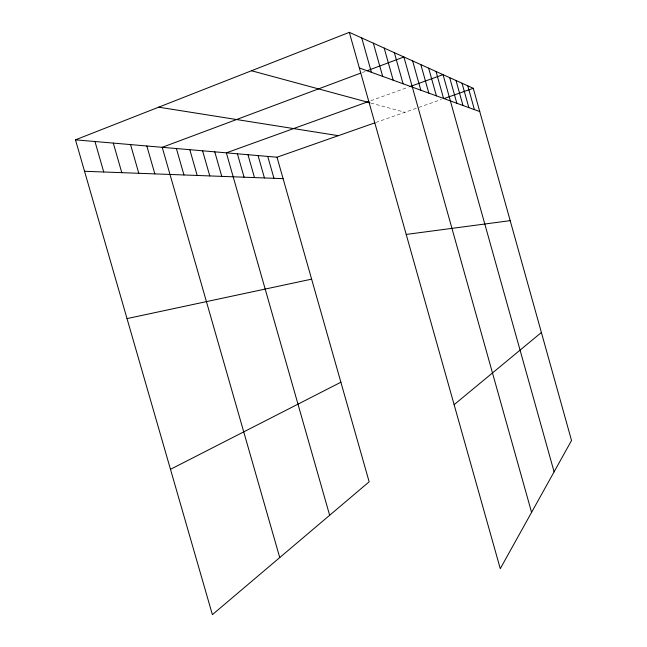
<?xml version="1.0" encoding="UTF-8"?>
<svg xmlns="http://www.w3.org/2000/svg" width="647" height="647" viewBox="0 0 647 647"><rect width="100%" height="100%" fill="white"/><g stroke="black" fill="none" stroke-linecap="round" stroke-linejoin="round"><path stroke-width="0.49" stroke-dasharray="3.23 2.43" d="M362.336 72.521L365.143 71.469M370.836 100.706L408.136 87.248M375.834 122.509L417.954 107.709M418.884 107.386L441.351 99.501M370.812 103.043L404.941 112.279"/><path stroke-width="0.97" d="M454.121 404.682L541.393 332.493M170.484 469.326L340.88 382.223M75.473 139.833L277.005 157.213L369.154 481.805L212.386 614.65L75.473 139.833L349.331 32.35L473.256 88.291L571.527 440.502L500.277 568.673L349.331 32.35M360.46 73.216L162.227 147.314L279.739 557.577M367.011 70.766L403.898 56.985L531.575 512.367M368.976 101.377L226.353 152.846L329.655 515.279M409.955 86.585L443.033 74.648L554.099 471.857M277.005 157.213L374.896 122.833M444.06 98.546L473.256 88.291M127.014 318.591L311.619 279.148M406.203 234.432L510.184 220.659M84.547 171.285L283.087 178.645M158.693 107.176L338.316 135.676M251.497 70.749L369.89 102.792M359.344 67.927L479.751 111.567M94.963 141.515L103.738 171.997M176.38 148.535L183.95 174.973M146.837 145.987L154.835 173.889M130.548 144.58L138.79 173.299M113.29 143.092L121.79 172.668M258.08 155.579L264.437 177.949M247.979 154.706L254.489 177.585M237.417 153.8L244.081 177.197M214.764 151.843L221.759 176.372M202.6 150.791L209.774 175.927M189.822 149.692L197.189 175.458M267.745 156.412L273.964 178.305M394.355 52.674L403.081 83.778M384.189 48.088L393.206 80.196M373.343 43.195L382.668 76.378M361.754 37.955L371.41 72.294M467.773 85.816L474.421 109.634M462.031 83.228L468.84 107.612M456.014 80.511L462.985 105.485M449.689 77.656L456.839 103.261M436.038 71.493L443.575 98.449M428.654 68.161L436.401 95.853M420.857 64.643L428.832 93.111M412.624 60.923L420.825 90.208"/></g></svg>
